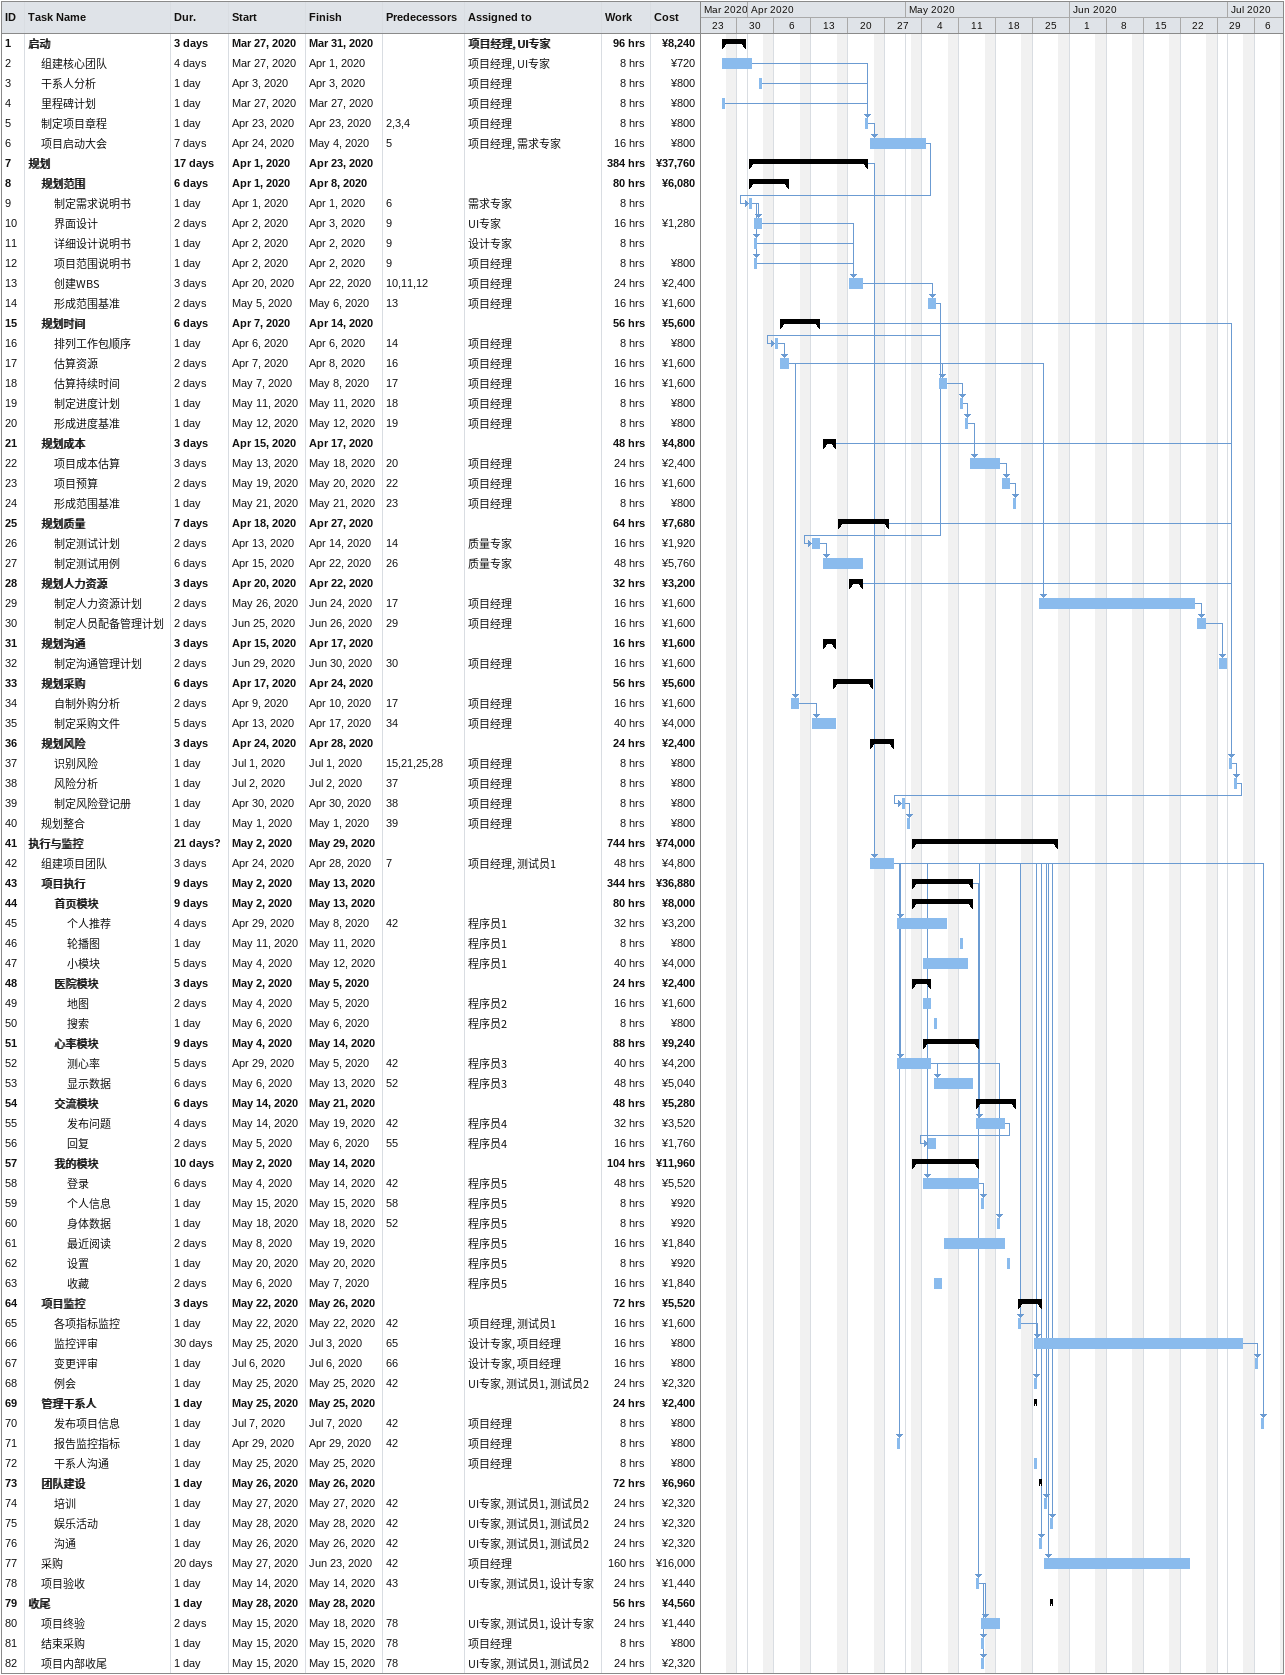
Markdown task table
| ID | Level | Task | Duration | Start | Finish | Predecessors | Resources | Work (h) | Cost (¥) |
|---|---|---|---|---|---|---|---|---|---|
| 1 | 1 | **启动** | 3d | 2020-03-27 | 2020-03-31 |  | 项目经理, UI专家 | 96 | 8240 |
| 2 | 2 | 组建核心团队 | 4d | 2020-03-27 | 2020-04-01 |  | 项目经理, UI专家 | 8 | 720 |
| 3 | 2 | 干系人分析 | 1d | 2020-04-03 | 2020-04-03 |  | 项目经理 | 8 | 800 |
| 4 | 2 | 里程碑计划 | 1d | 2020-03-27 | 2020-03-27 |  | 项目经理 | 8 | 800 |
| 5 | 2 | 制定项目章程 | 1d | 2020-04-23 | 2020-04-23 | 2, 3, 4 | 项目经理 | 8 | 800 |
| 6 | 2 | 项目启动大会 | 7d | 2020-04-24 | 2020-05-04 | 5 | 项目经理, 需求专家 | 16 | 800 |
| 7 | 1 | **规划** | 17d | 2020-04-01 | 2020-04-23 |  |  | 384 | 37760 |
| 8 | 2 | **规划范围** | 6d | 2020-04-01 | 2020-04-08 |  |  | 80 | 6080 |
| 9 | 3 | 制定需求说明书 | 1d | 2020-04-01 | 2020-04-01 | 6 | 需求专家 | 8 |  |
| 10 | 3 | 界面设计 | 2d | 2020-04-02 | 2020-04-03 | 9 | UI专家 | 16 | 1280 |
| 11 | 3 | 详细设计说明书 | 1d | 2020-04-02 | 2020-04-02 | 9 | 设计专家 | 8 |  |
| 12 | 3 | 项目范围说明书 | 1d | 2020-04-02 | 2020-04-02 | 9 | 项目经理 | 8 | 800 |
| 13 | 3 | 创建WBS | 3d | 2020-04-20 | 2020-04-22 | 10, 11, 12 | 项目经理 | 24 | 2400 |
| 14 | 3 | 形成范围基准 | 2d | 2020-05-05 | 2020-05-06 | 13 | 项目经理 | 16 | 1600 |
| 15 | 2 | **规划时间** | 6d | 2020-04-07 | 2020-04-14 |  |  | 56 | 5600 |
| 16 | 3 | 排列工作包顺序 | 1d | 2020-04-06 | 2020-04-06 | 14 | 项目经理 | 8 | 800 |
| 17 | 3 | 估算资源 | 2d | 2020-04-07 | 2020-04-08 | 16 | 项目经理 | 16 | 1600 |
| 18 | 3 | 估算持续时间 | 2d | 2020-05-07 | 2020-05-08 | 17 | 项目经理 | 16 | 1600 |
| 19 | 3 | 制定进度计划 | 1d | 2020-05-11 | 2020-05-11 | 18 | 项目经理 | 8 | 800 |
| 20 | 3 | 形成进度基准 | 1d | 2020-05-12 | 2020-05-12 | 19 | 项目经理 | 8 | 800 |
| 21 | 2 | **规划成本** | 3d | 2020-04-15 | 2020-04-17 |  |  | 48 | 4800 |
| 22 | 3 | 项目成本估算 | 3d | 2020-05-13 | 2020-05-18 | 20 | 项目经理 | 24 | 2400 |
| 23 | 3 | 项目预算 | 2d | 2020-05-19 | 2020-05-20 | 22 | 项目经理 | 16 | 1600 |
| 24 | 3 | 形成范围基准 | 1d | 2020-05-21 | 2020-05-21 | 23 | 项目经理 | 8 | 800 |
| 25 | 2 | **规划质量** | 7d | 2020-04-18 | 2020-04-27 |  |  | 64 | 7680 |
| 26 | 3 | 制定测试计划 | 2d | 2020-04-13 | 2020-04-14 | 14 | 质量专家 | 16 | 1920 |
| 27 | 3 | 制定测试用例 | 6d | 2020-04-15 | 2020-04-22 | 26 | 质量专家 | 48 | 5760 |
| 28 | 2 | **规划人力资源** | 3d | 2020-04-20 | 2020-04-22 |  |  | 32 | 3200 |
| 29 | 3 | 制定人力资源计划 | 2d | 2020-05-26 | 2020-06-24 | 17 | 项目经理 | 16 | 1600 |
| 30 | 3 | 制定人员配备管理计划 | 2d | 2020-06-25 | 2020-06-26 | 29 | 项目经理 | 16 | 1600 |
| 31 | 2 | **规划沟通** | 3d | 2020-04-15 | 2020-04-17 |  |  | 16 | 1600 |
| 32 | 3 | 制定沟通管理计划 | 2d | 2020-06-29 | 2020-06-30 | 30 | 项目经理 | 16 | 1600 |
| 33 | 2 | **规划采购** | 6d | 2020-04-17 | 2020-04-24 |  |  | 56 | 5600 |
| 34 | 3 | 自制外购分析 | 2d | 2020-04-09 | 2020-04-10 | 17 | 项目经理 | 16 | 1600 |
| 35 | 3 | 制定采购文件 | 5d | 2020-04-13 | 2020-04-17 | 34 | 项目经理 | 40 | 4000 |
| 36 | 2 | **规划风险** | 3d | 2020-04-24 | 2020-04-28 |  |  | 24 | 2400 |
| 37 | 3 | 识别风险 | 1d | 2020-07-01 | 2020-07-01 | 15, 21, 25, 28 | 项目经理 | 8 | 800 |
| 38 | 3 | 风险分析 | 1d | 2020-07-02 | 2020-07-02 | 37 | 项目经理 | 8 | 800 |
| 39 | 3 | 制定风险登记册 | 1d | 2020-04-30 | 2020-04-30 | 38 | 项目经理 | 8 | 800 |
| 40 | 2 | 规划整合 | 1d | 2020-05-01 | 2020-05-01 | 39 | 项目经理 | 8 | 800 |
| 41 | 1 | **执行与监控** | 21d? | 2020-05-02 | 2020-05-29 |  |  | 744 | 74000 |
| 42 | 2 | 组建项目团队 | 3d | 2020-04-24 | 2020-04-28 | 7 | 项目经理, 测试员1 | 48 | 4800 |
| 43 | 2 | **项目执行** | 9d | 2020-05-02 | 2020-05-13 |  |  | 344 | 36880 |
| 44 | 3 | **首页模块** | 9d | 2020-05-02 | 2020-05-13 |  |  | 80 | 8000 |
| 45 | 4 | 个人推荐 | 4d | 2020-04-29 | 2020-05-08 | 42 | 程序员1 | 32 | 3200 |
| 46 | 4 | 轮播图 | 1d | 2020-05-11 | 2020-05-11 |  | 程序员1 | 8 | 800 |
| 47 | 4 | 小模块 | 5d | 2020-05-04 | 2020-05-12 |  | 程序员1 | 40 | 4000 |
| 48 | 3 | **医院模块** | 3d | 2020-05-02 | 2020-05-05 |  |  | 24 | 2400 |
| 49 | 4 | 地图 | 2d | 2020-05-04 | 2020-05-05 |  | 程序员2 | 16 | 1600 |
| 50 | 4 | 搜索 | 1d | 2020-05-06 | 2020-05-06 |  | 程序员2 | 8 | 800 |
| 51 | 3 | **心率模块** | 9d | 2020-05-04 | 2020-05-14 |  |  | 88 | 9240 |
| 52 | 4 | 测心率 | 5d | 2020-04-29 | 2020-05-05 | 42 | 程序员3 | 40 | 4200 |
| 53 | 4 | 显示数据 | 6d | 2020-05-06 | 2020-05-13 | 52 | 程序员3 | 48 | 5040 |
| 54 | 3 | **交流模块** | 6d | 2020-05-14 | 2020-05-21 |  |  | 48 | 5280 |
| 55 | 4 | 发布问题 | 4d | 2020-05-14 | 2020-05-19 | 42 | 程序员4 | 32 | 3520 |
| 56 | 4 | 回复 | 2d | 2020-05-05 | 2020-05-06 | 55 | 程序员4 | 16 | 1760 |
| 57 | 3 | **我的模块** | 10d | 2020-05-02 | 2020-05-14 |  |  | 104 | 11960 |
| 58 | 4 | 登录 | 6d | 2020-05-04 | 2020-05-14 | 42 | 程序员5 | 48 | 5520 |
| 59 | 4 | 个人信息 | 1d | 2020-05-15 | 2020-05-15 | 58 | 程序员5 | 8 | 920 |
| 60 | 4 | 身体数据 | 1d | 2020-05-18 | 2020-05-18 | 52 | 程序员5 | 8 | 920 |
| 61 | 4 | 最近阅读 | 2d | 2020-05-08 | 2020-05-19 |  | 程序员5 | 16 | 1840 |
| 62 | 4 | 设置 | 1d | 2020-05-20 | 2020-05-20 |  | 程序员5 | 8 | 920 |
| 63 | 4 | 收藏 | 2d | 2020-05-06 | 2020-05-07 |  | 程序员5 | 16 | 1840 |
| 64 | 2 | **项目监控** | 3d | 2020-05-22 | 2020-05-26 |  |  | 72 | 5520 |
| 65 | 3 | 各项指标监控 | 1d | 2020-05-22 | 2020-05-22 | 42 | 项目经理, 测试员1 | 16 | 1600 |
| 66 | 3 | 监控评审 | 30d | 2020-05-25 | 2020-07-03 | 65 | 设计专家, 项目经理 | 16 | 800 |
| 67 | 3 | 变更评审 | 1d | 2020-07-06 | 2020-07-06 | 66 | 设计专家, 项目经理 | 16 | 800 |
| 68 | 3 | 例会 | 1d | 2020-05-25 | 2020-05-25 | 42 | UI专家, 测试员1, 测试员2 | 24 | 2320 |
| 69 | 2 | **管理干系人** | 1d | 2020-05-25 | 2020-05-25 |  |  | 24 | 2400 |
| 70 | 3 | 发布项目信息 | 1d | 2020-07-07 | 2020-07-07 | 42 | 项目经理 | 8 | 800 |
| 71 | 3 | 报告监控指标 | 1d | 2020-04-29 | 2020-04-29 | 42 | 项目经理 | 8 | 800 |
| 72 | 3 | 干系人沟通 | 1d | 2020-05-25 | 2020-05-25 |  | 项目经理 | 8 | 800 |
| 73 | 2 | **团队建设** | 1d | 2020-05-26 | 2020-05-26 |  |  | 72 | 6960 |
| 74 | 3 | 培训 | 1d | 2020-05-27 | 2020-05-27 | 42 | UI专家, 测试员1, 测试员2 | 24 | 2320 |
| 75 | 3 | 娱乐活动 | 1d | 2020-05-28 | 2020-05-28 | 42 | UI专家, 测试员1, 测试员2 | 24 | 2320 |
| 76 | 3 | 沟通 | 1d | 2020-05-26 | 2020-05-26 | 42 | UI专家, 测试员1, 测试员2 | 24 | 2320 |
| 77 | 2 | 采购 | 20d | 2020-05-27 | 2020-06-23 | 42 | 项目经理 | 160 | 16000 |
| 78 | 2 | 项目验收 | 1d | 2020-05-14 | 2020-05-14 | 43 | UI专家, 测试员1, 设计专家 | 24 | 1440 |
| 79 | 1 | **收尾** | 1d | 2020-05-28 | 2020-05-28 |  |  | 56 | 4560 |
| 80 | 2 | 项目终验 | 2d | 2020-05-15 | 2020-05-18 | 78 | UI专家, 测试员1, 设计专家 | 24 | 1440 |
| 81 | 2 | 结束采购 | 1d | 2020-05-15 | 2020-05-15 | 78 | 项目经理 | 8 | 800 |
| 82 | 2 | 项目内部收尾 | 1d | 2020-05-15 | 2020-05-15 | 78 | UI专家, 测试员1, 测试员2 | 24 | 2320 |
